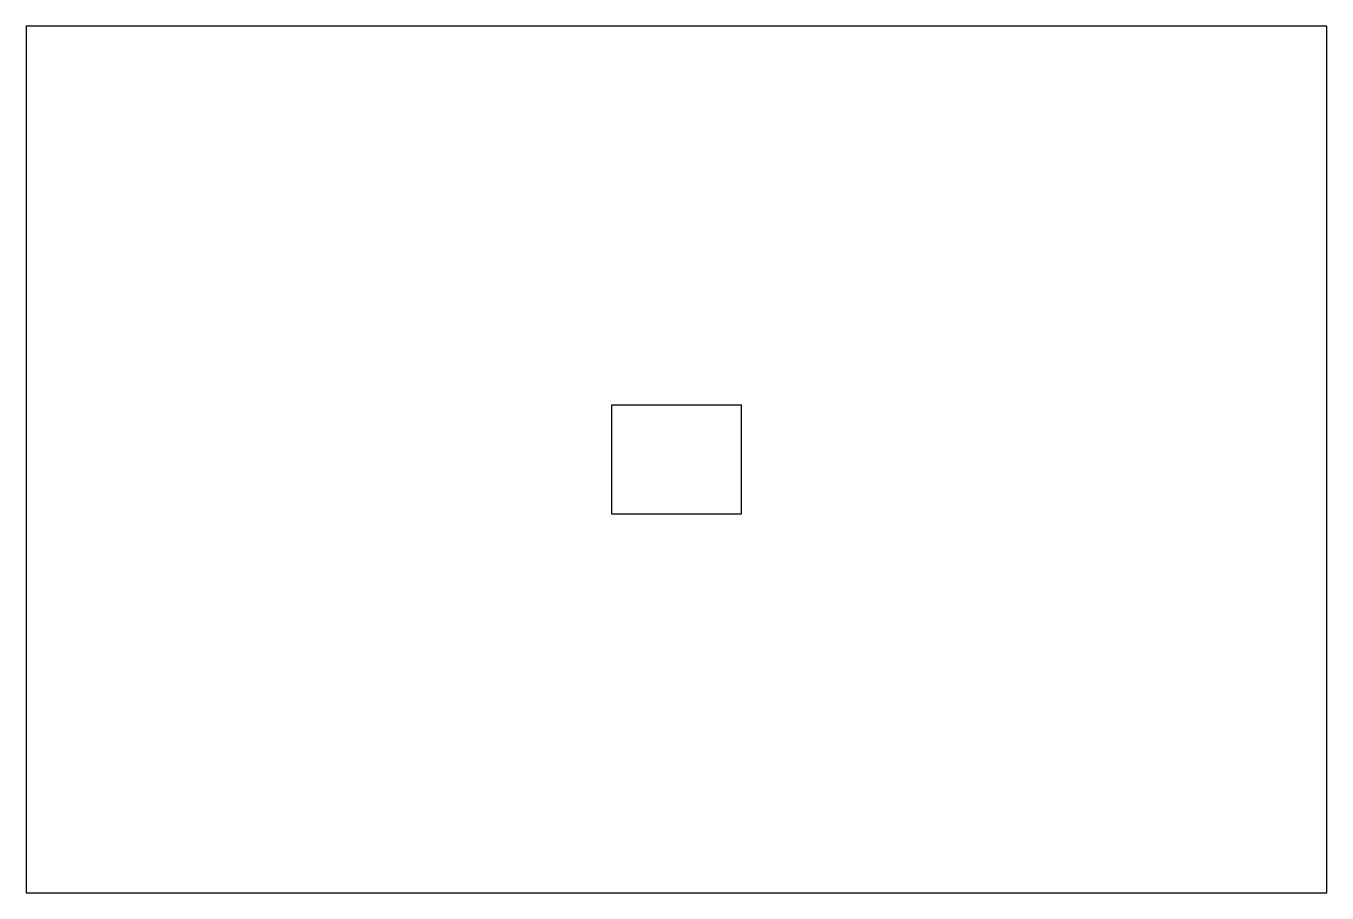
# Model space of a CAD drawing. Header units: millimetres. Extents: x 0 to 6000, y 0 to 4000.
import ezdxf

# ---------------------------------------------------------------- set-up
doc = ezdxf.new("R2010")
doc.units = ezdxf.units.MM
doc.layers.add('AI_HOLES_CUTOUTS', color=1, linetype='Continuous')
doc.layers.add('AI_PROJECT_BOUNDARY', color=7, linetype='Continuous')

msp = doc.modelspace()

# ---------------------------------------------------------------- linework, layer by layer
at = {"layer": 'AI_HOLES_CUTOUTS'}
msp.add_lwpolyline([(2700, 1750), (3300, 1750), (3300, 2250), (2700, 2250)], close=True, dxfattribs=at)
at = {"layer": 'AI_PROJECT_BOUNDARY'}
msp.add_lwpolyline([(0, 0), (6000, 0), (6000, 4000), (0, 4000)], close=True, dxfattribs=at)

doc.saveas('drawing.dxf')
